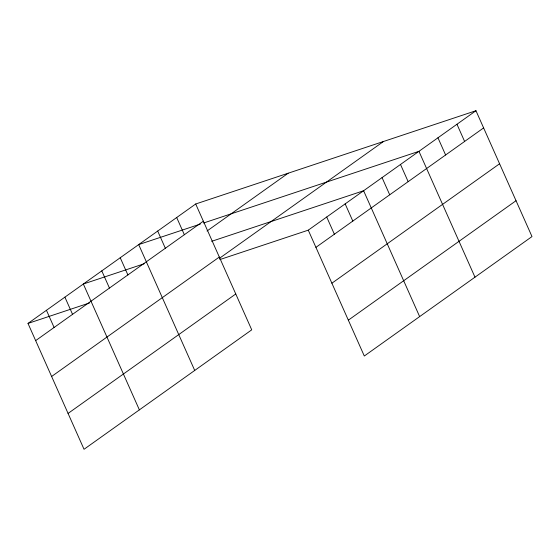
<?xml version="1.0" encoding="UTF-8"?>
<svg xmlns="http://www.w3.org/2000/svg" width="560" height="560" viewBox="0 0 560 560"><rect width="100%" height="100%" fill="white"/><g stroke="black" fill="none" stroke-linecap="round" stroke-linejoin="round"><path stroke-width="0.84" d="M195.699 203.987L251.734 329.84L84.035 449.281L28 323.428L195.699 203.987L475.965 110.719L532 236.572L364.301 356.013L308.266 230.16L475.965 110.719M35.658 340.62L203.357 221.179M207.046 231L288.19 173.208M51.618 376.481L219.317 257.04M219.324 258.412L383.481 141.498M68.068 413.427L235.767 293.979M315.924 247.352L483.623 127.911M331.884 283.213L499.583 163.765M348.334 320.159L516.033 200.711M200.34 224.077L138.684 244.594L194.719 370.454M203.588 222.999L418.95 151.326L474.985 277.179M144.186 263.767L83.342 284.011L139.377 409.871M211.666 241.311L363.608 190.743L419.643 316.596M28 323.428L89.656 302.911M219.835 259.588L308.266 230.16M456.96 124.25L464.618 141.449M437.955 137.788L445.606 154.98M400.498 164.465L408.156 181.657M382.053 177.604L389.711 194.796M345.163 203.882L352.814 221.074M326.711 217.021L334.369 234.213M176.694 217.525L184.352 234.717M157.689 231.056L165.34 248.255M120.232 257.733L127.89 274.932M101.787 270.872L109.445 288.064M64.897 297.15L72.548 314.342M46.445 310.289L54.103 327.481"/></g></svg>
